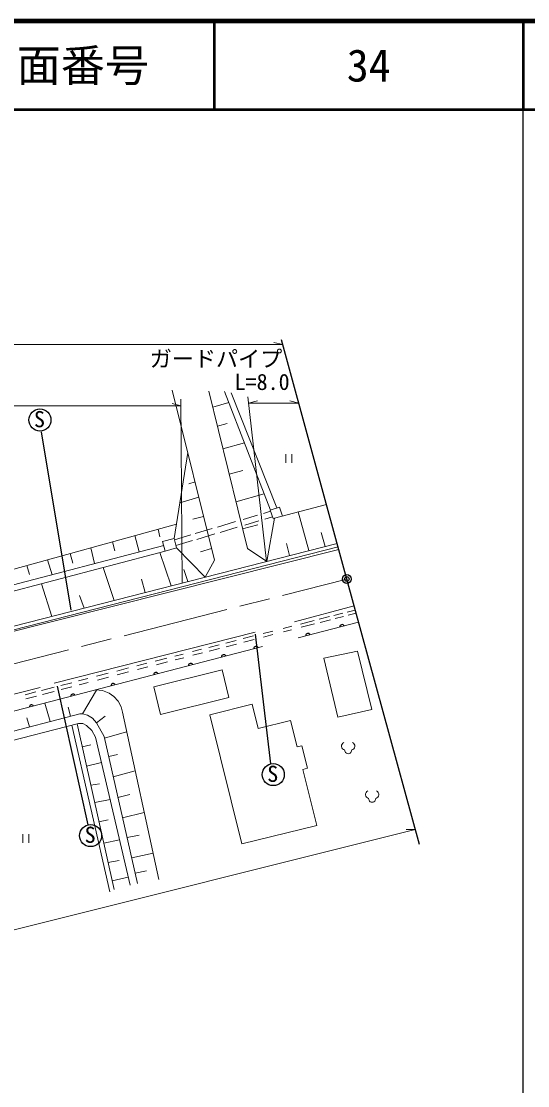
# Model space of a CAD drawing. Units: millimetres, scale not verified, with parts at other scales. Extents: x 40000 to 680000, y 20000 to 380000.
# Drawn here: x 522151 to 579500, y 259387 to 380000 of the extents above; entities that cross this region are included whole.
import ezdxf
from ezdxf.enums import TextEntityAlignment as Align

# ---------------------------------------------------------------- set-up
doc = ezdxf.new("R2010")
doc.units = ezdxf.units.MM
doc.header["$LTSCALE"] = 1000
doc.header["$PDMODE"] = 32
doc.header["$PDSIZE"] = 500
doc.linetypes.add('CHAIN', pattern=[18.5, 12, -1.5, 3.5, -1.5])
for name, color, linetype, lineweight in [('M-BGD', 7, 'Continuous', 13), ('M-BMK', 2, 'CHAIN', 13), ('M-BMK-SRVR', 3, 'Continuous', 25), ('M-STR-HTXT', 7, 'Continuous', 13), ('M-TTL', 2, 'Continuous', 140), ('M-TTL-BAND', 7, 'Continuous', 25), ('M-TTL-LINE', 7, 'Continuous', 50)]:
    doc.layers.add(name, color=color, linetype=linetype, lineweight=lineweight)
doc.layers.add('M-OTRS', color=6, linetype='Continuous')
doc.layers.add('M-TTL-TXT', color=7, linetype='Continuous')
doc.styles.add('ＭＳ ゴシック', font='')
doc.styles.get('ＭＳ ゴシック').set_extended_font_data('MS Gothic')

msp = doc.modelspace()

# ---------------------------------------------------------------- linework, layer by layer
at = {"layer": 'M-BGD'}
for p, q in [((544022, 318936), (539253, 338208)), ((547756, 320261), (543397, 338094)), ((550366, 324602), (545180, 338033)), ((545923, 337906), (551095, 324857)), ((543839, 336285), (545654, 336806)), ((544364, 334138), (545465, 334438)), ((544992, 331568), (547422, 332226)), ((539453, 321409), (540998, 331157)), ((552111, 330952), (552111, 329967)), ((552784, 330952), (552784, 329967)), ((545702, 328665), (547231, 329082)), ((541828, 327803), (541114, 327577)), ((542255, 326075), (540093, 325445)), ((546460, 325563), (549652, 326451)), ((549563, 324240), (550381, 324483)), ((550342, 324594), (551380, 324956)), ((550342, 324594), (550672, 323647)), ((550821, 323699), (556711, 325253)), ((551380, 324956), (551734, 323940)), ((542793, 323901), (541577, 323582)), ((544359, 322696), (546419, 323307)), ((547273, 323561), (548899, 324043)), ((547480, 322916), (549040, 323379)), ((549717, 323580), (550604, 323843)), ((549966, 318804), (550821, 323699)), ((550672, 323647), (550821, 323699)), ((554725, 320023), (553496, 324405)), ((539709, 323025), (515434, 316297)), ((537669, 322460), (537839, 321601)), ((541831, 321946), (543770, 322521)), ((544691, 322088), (546614, 322659)), ((547212, 322485), (548928, 322941)), ((556553, 320491), (556107, 322065)), ((482628, 301564), (557916, 320840)), ((532494, 321025), (532729, 319982)), ((535027, 321727), (535517, 319871)), ((539453, 321409), (538153, 321063)), ((538443, 319974), (538153, 321063)), ((539743, 320319), (539453, 321409)), ((539494, 321253), (541339, 321800)), ((539668, 320598), (541538, 321153)), ((542030, 321299), (544073, 321905)), ((426139, 286862), (558101, 320160)), ((482792, 301180), (558024, 320443)), ((515936, 314760), (538278, 320592)), ((516160, 314069), (538443, 319974)), ((527700, 319697), (527997, 318615)), ((530016, 320339), (530433, 318544)), ((539132, 316031), (537847, 319816)), ((539743, 320319), (538443, 319974)), ((539743, 320319), (542982, 317016)), ((543697, 320247), (542460, 319901)), ((549966, 318804), (547756, 320261)), ((552514, 319457), (552166, 320815)), ((525114, 318980), (525646, 317294)), ((542982, 317016), (544022, 318936)), ((522775, 318332), (523097, 317311)), ((532682, 314379), (531423, 318114)), ((541017, 316513), (540569, 317897)), ((525620, 312571), (524421, 316258)), ((536169, 315272), (535753, 316768)), ((529253, 313501), (528750, 314953)), ((553105, 311941), (559843, 313780)), ((555892, 312244), (557040, 312537)), ((557542, 312665), (558551, 312923)), ((557680, 312324), (558629, 312570)), ((559071, 313056), (559977, 313287)), ((559150, 312705), (560071, 312944)), ((551820, 311203), (552803, 311455)), ((553488, 310143), (560351, 311918)), ((553760, 311699), (555303, 312093)), ((553858, 311335), (555374, 311727)), ((555994, 311888), (557175, 312194)), ((525855, 305006), (548625, 310784)), ((547287, 310046), (548461, 310346)), ((549541, 310621), (550632, 310900)), ((549593, 310230), (550632, 310499)), ((551853, 310816), (552769, 311053)), ((502431, 296904), (549450, 309166)), ((541533, 308576), (542568, 308840)), ((543392, 309051), (544548, 309346)), ((543432, 308635), (544582, 308933)), ((545330, 309546), (546495, 309843)), ((545341, 309129), (546525, 309436)), ((547366, 309654), (548520, 309952)), ((537326, 307501), (538629, 307834)), ((539537, 308066), (540471, 308304)), ((539590, 307640), (540542, 307886)), ((541590, 308158), (542682, 308441)), ((560219, 308628), (556404, 307841)), ((557986, 301153), (556404, 307841)), ((561839, 302023), (560219, 308628)), ((532971, 306377), (534306, 306722)), ((535249, 306966), (536357, 307254)), ((535318, 306532), (536499, 306839)), ((544887, 306496), (537150, 304568)), ((537478, 307093), (538722, 307415)), ((544887, 306496), (545668, 303361)), ((528639, 305255), (529693, 305528)), ((530668, 305780), (532000, 306125)), ((530781, 305350), (532040, 305678)), ((533015, 305932), (534308, 306269)), ((502157, 298894), (524278, 304501)), ((522579, 303686), (523814, 304005)), ((524455, 304171), (525877, 304540)), ((524544, 303724), (525887, 304074)), ((526621, 304732), (527866, 305055)), ((526666, 304277), (527863, 304589)), ((528722, 304813), (529718, 305072)), ((529098, 301540), (530671, 304220)), ((530536, 304233), (531354, 304153)), ((531354, 304153), (532100, 303854)), ((537150, 304568), (537931, 301434)), ((522673, 303237), (523855, 303545)), ((525402, 300648), (524811, 302740)), ((532100, 303854), (532628, 303490)), ((533104, 302980), (532628, 303490)), ((533104, 302980), (533458, 302310)), ((545668, 303361), (537931, 301434)), ((527735, 301253), (527445, 302300)), ((528792, 301527), (529098, 301540)), ((529098, 301540), (529652, 301393)), ((533458, 302310), (533595, 301703)), ((533595, 301703), (537724, 282747)), ((548306, 302609), (543494, 301410)), ((548306, 302609), (548992, 299856)), ((561839, 302023), (557986, 301153)), ((475156, 287611), (528792, 301527)), ((528627, 300429), (476068, 286892)), ((523077, 300045), (522779, 301090)), ((532656, 281602), (528483, 300392)), ((529107, 300417), (528627, 300429)), ((529526, 300211), (529107, 300417)), ((529652, 301393), (530208, 301037)), ((530208, 301037), (530685, 300511)), ((530685, 300511), (531652, 301266)), ((530685, 300511), (531540, 298962)), ((543494, 301410), (547139, 286779)), ((552644, 300766), (548992, 299856)), ((552644, 300766), (553391, 297770)), ((527879, 300237), (532177, 281369)), ((530143, 299636), (529526, 300211)), ((530564, 298879), (530143, 299636)), ((534077, 299487), (531587, 298751)), ((529060, 297793), (530025, 297998)), ((534475, 282126), (530564, 298879)), ((531540, 298962), (535306, 282304)), ((533052, 296932), (532056, 296680)), ((553930, 297904), (553391, 297770)), ((553930, 297904), (554564, 295360)), ((529544, 295613), (531234, 296008)), ((535040, 295067), (532571, 294398)), ((554564, 295360), (554025, 295226)), ((554025, 295226), (555604, 288888)), ((530029, 293431), (530992, 293603)), ((534426, 292376), (533100, 292062)), ((530465, 291467), (532210, 291826)), ((530945, 289305), (531981, 289523)), ((536073, 290327), (533628, 289723)), ((555604, 288888), (547139, 286779)), ((522335, 287877), (522335, 286893)), ((523008, 287877), (523008, 286893)), ((531488, 286860), (533280, 287246)), ((535505, 287791), (534129, 287507)), ((531969, 284693), (533243, 284897)), ((537072, 285739), (534651, 285202)), ((535044, 283460), (536325, 283718)), ((532433, 282607), (534267, 283017))]:
    msp.add_line(p, q, dxfattribs=at)
at = {"layer": 'M-BGD', "lineweight": 25}
for p, q in [((524402, 333490), (527778, 313280)), ((550416, 295860), (548676, 310549)), ((529739, 288951), (526241, 304672))]:
    msp.add_line(p, q, dxfattribs=at)
for centre in [(524263, 334823), (550679, 294638), (530002, 287729)]:
    msp.add_circle(centre, 1250, dxfattribs=at)
for centre in [(558481, 311377), (554629, 310381), (548735, 308921), (545082, 307969), (541333, 306991), (537401, 305966), (532556, 304702), (527999, 303514), (523316, 302293)]:
    msp.add_arc(centre, 256, 27.18055, 181.81978, dxfattribs=at)
at = {"layer": 'M-BGD'}
for centre, radius, start, end in [((558869, 297866), 449, 113.44836, 257.2818), ((559472, 297866), 449, 282.7182, 66.55164), ((559171, 297404), 401, 176.52859, 3.47141), ((561582, 292377), 449, 113.44836, 257.2818), ((561883, 291915), 401, 176.52859, 3.47141), ((562185, 292377), 449, 282.7182, 66.55164)]:
    msp.add_arc(centre, radius, start, end, dxfattribs=at)
at = {"layer": 'M-BMK'}
msp.add_line((462090, 292110), (559018, 316803), dxfattribs=at)
at = {"layer": 'M-BMK-SRVR'}
for p, q in [((559018, 316803), (551621, 343899)), ((567233, 286710), (559018, 316803))]:
    msp.add_line(p, q, dxfattribs=at)
msp.add_circle((559018, 316803), 500, dxfattribs=at)
msp.add_point((559018, 316803), dxfattribs=at)
at = {"layer": 'M-OTRS'}
msp.add_point((559018, 316803), dxfattribs=at)
at = {"layer": 'M-STR-HTXT'}
for p, q in [((397890, 343358), (551768, 343358)), ((551768, 343358), (550768, 343608)), ((540236, 336426), (539236, 336676)), ((540375, 316349), (540230, 337163)), ((549921, 318793), (547800, 337456)), ((547883, 336724), (548883, 336974)), ((547883, 336724), (553579, 336724)), ((553579, 336724), (552579, 336974)), ((481768, 336426), (540236, 336426)), ((426281, 253246), (566770, 288407)), ((566770, 288408), (565739, 288407))]:
    msp.add_line(p, q, dxfattribs=at)
at = {"layer": 'M-TTL'}
msp.add_line((680000, 380000), (40000, 380000), dxfattribs=at)
at = {"layer": 'M-TTL-BAND'}
msp.add_line((579000, 20000), (579000, 370000), dxfattribs=at)
at = {"layer": 'M-TTL-LINE'}
for p, q in [((543997, 380000), (543997, 370000)), ((579000, 380000), (579000, 370000)), ((40000, 370000), (680000, 370000))]:
    msp.add_line(p, q, dxfattribs=at)

# ---------------------------------------------------------------- texts
at = {"layer": 'M-BGD', "style": 'ＭＳ ゴシック'}
for p in [(523585, 333450), (550001, 293264), (529323, 286356)]:
    msp.add_text('S', height=1833, dxfattribs=at).set_placement(p, align=Align.BOTTOM_LEFT)
at = {"layer": 'M-STR-HTXT', "style": 'ＭＳ ゴシック'}
for s, p in [('ガードパイプ', (536700, 340292)), ('L=8.0', (546303, 337673))]:
    msp.add_text(s, height=1833, dxfattribs=at).set_placement(p, align=Align.BOTTOM_LEFT)
at = {"layer": 'M-TTL-TXT', "style": 'ＭＳ ゴシック'}
for s, p in [('図面番号', (526622, 375000)), ('34', (561497, 375000))]:
    msp.add_text(s, height=3666, dxfattribs=at).set_placement(p, align=Align.MIDDLE_CENTER)

doc.saveas('drawing.dxf')
